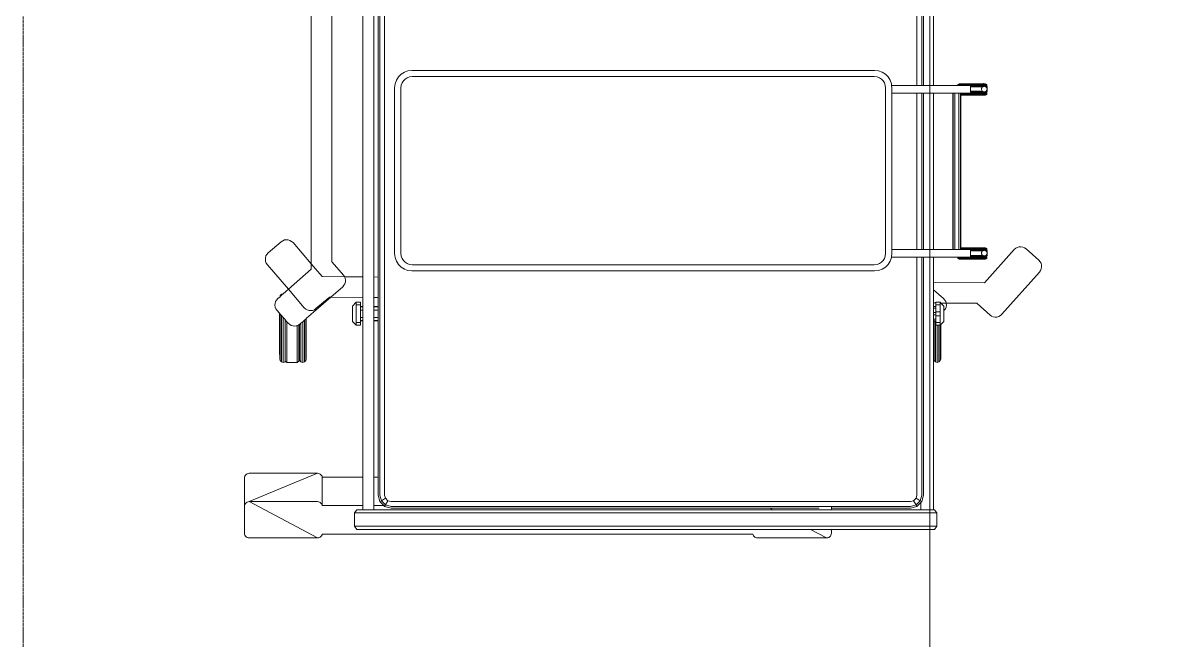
# Model space of a CAD drawing. Header units: millimetres. Extents: x -280308 to 6402717, y -14 to 2073074.
# Drawn here: x -29117 to -26982, y 568620 to 569759 of the extents above; entities that cross this region are included whole.
import ezdxf
from ezdxf.enums import TextEntityAlignment as Align

# ---------------------------------------------------------------- set-up
doc = ezdxf.new("R2010")
doc.units = ezdxf.units.MM
doc.linetypes.add('ACAD_ISO08W100', pattern=[36, 24, -3, 6, -3])
doc.linetypes.add('DASHED2', pattern=[0.375, 0.25, -0.125])
doc.layers.get('0').update_dxf_attribs({"lineweight": 0})
doc.layers.add('A-ANNOTATION', color=144, linetype='Continuous', lineweight=0)
doc.layers.add('A-FURN-EQPM', color=177, linetype='Continuous', lineweight=0)
doc.layers.add('A-TEXT', color=254, linetype='Continuous')
doc.styles.get("Standard").update_dxf_attribs({"font": 'arial.ttf'})

# ---------------------------------------------------------------- blocks, each defined once
blk = doc.blocks.new('A$C872eac23')
at = {"color": 0, "linetype": 'ByBlock', "lineweight": -2}
for p, q in [((-0.4909, -2.1111), (-0.4909, -0.0817)), ((-0.4821, -2.1111), (-0.4821, -0.0817)), ((0.5013, -0.0817), (0.5013, -1.3546)), ((0.5101, -0.0817), (0.5101, -1.3546)), ((0.5133, -0.0817), (0.5133, -1.3546)), ((-0.5224, -0.4326), (-0.5224, -1.7081)), ((-0.5019, -0.4326), (-0.5019, -1.7083)), ((-0.4941, -0.4326), (-0.4941, -1.7084)), ((-0.6176, -0.543), (-0.6176, -1.6843)), ((0.5317, -1.3546), (0.5317, -1.1233)), ((-0.5795, -1.2092), (-0.5795, -1.6803)), ((-0.4627, -1.3514), (-0.4603, -1.3447)), ((-0.4603, -1.3447), (-0.4566, -1.3388)), ((-0.4566, -1.3388), (-0.4516, -1.3338)), ((-0.4516, -1.3338), (-0.4457, -1.3301)), ((-0.4444, -1.3429), (-0.4475, -1.346)), ((-0.4457, -1.3301), (-0.439, -1.3277)), ((-0.4406, -1.3405), (-0.4444, -1.3429)), ((-0.4364, -1.3389), (-0.4406, -1.3405)), ((-0.439, -1.3277), (-0.4317, -1.3268)), ((-0.431, -1.3383), (-0.4364, -1.3389)), ((-0.4317, -1.3268), (0.4231, -1.3268)), ((0.4225, -1.3383), (-0.431, -1.3383)), ((0.4278, -1.3389), (0.4225, -1.3383)), ((0.4231, -1.3268), (0.4304, -1.3277)), ((0.432, -1.3405), (0.4278, -1.3389)), ((0.4304, -1.3277), (0.4371, -1.3301)), ((0.4358, -1.3429), (0.432, -1.3405)), ((0.4389, -1.346), (0.4358, -1.3429)), ((0.4371, -1.3301), (0.443, -1.3338)), ((0.443, -1.3338), (0.448, -1.3388)), ((0.448, -1.3388), (0.4517, -1.3447)), ((0.4517, -1.3447), (0.4541, -1.3514)), ((-0.4636, -1.3587), (-0.4627, -1.3514)), ((-0.4636, -1.6652), (-0.4636, -1.3587)), ((-0.4514, -1.354), (-0.4521, -1.3593)), ((-0.4521, -1.3593), (-0.4521, -1.6646)), ((-0.4499, -1.3498), (-0.4514, -1.354)), ((-0.4475, -1.346), (-0.4499, -1.3498)), ((0.4413, -1.3498), (0.4389, -1.346)), ((0.4429, -1.354), (0.4413, -1.3498)), ((0.4435, -1.3593), (0.4429, -1.354)), ((0.4435, -1.6646), (0.4435, -1.3593)), ((0.4545, -1.3546), (0.4541, -1.3514)), ((0.4545, -1.3546), (0.455, -1.3587)), ((0.5013, -1.3546), (0.4545, -1.3546)), ((0.455, -1.3587), (0.455, -1.3687)), ((0.5101, -1.3546), (0.5013, -1.3546)), ((0.5133, -1.3546), (0.5101, -1.3546)), ((0.5317, -1.3546), (0.5133, -1.3546)), ((0.5767, -1.3546), (0.5317, -1.3546)), ((0.577, -1.353), (0.5766, -1.3544)), ((0.5766, -1.3544), (0.5767, -1.3546)), ((0.5821, -1.3544), (0.5766, -1.3544)), ((0.582, -1.3546), (0.5767, -1.3546)), ((0.578, -1.352), (0.577, -1.353)), ((0.577, -1.353), (0.6302, -1.353)), ((0.5781, -1.352), (0.578, -1.352)), ((0.5793, -1.3517), (0.5781, -1.352)), ((0.5781, -1.352), (0.629, -1.352)), ((0.5828, -1.3517), (0.5793, -1.3517)), ((0.582, -1.3546), (0.5821, -1.3544)), ((0.5822, -1.3546), (0.582, -1.3546)), ((0.5821, -1.3544), (0.5822, -1.3544)), ((0.5822, -1.3544), (0.6306, -1.3543)), ((0.5822, -1.3544), (0.5822, -1.3546)), ((0.5822, -1.3546), (0.6005, -1.3546)), ((0.583, -1.3513), (0.5828, -1.3517)), ((0.5828, -1.3517), (0.6247, -1.3516)), ((0.6245, -1.3512), (0.583, -1.3513)), ((0.6005, -1.3546), (0.6005, -1.3557)), ((0.6005, -1.3557), (0.6005, -1.356)), ((0.6005, -1.3557), (0.6302, -1.3557)), ((0.6005, -1.356), (0.6005, -1.3572)), ((0.6005, -1.3572), (0.6005, -1.3654)), ((0.6189, -1.3572), (0.6005, -1.3572)), ((0.6005, -1.3654), (0.6005, -1.3667)), ((0.6189, -1.3654), (0.6005, -1.3654)), ((0.6085, -1.3559), (0.6099, -1.3559)), ((0.6129, -1.3559), (0.6149, -1.3559)), ((0.617, -1.3559), (0.6191, -1.3559)), ((0.6189, -1.3572), (0.6227, -1.3571)), ((0.6228, -1.3655), (0.6189, -1.3654)), ((0.6271, -1.3559), (0.6205, -1.3559)), ((0.6205, -1.3613), (0.6206, -1.3603)), ((0.6206, -1.3623), (0.6205, -1.3613)), ((0.6206, -1.3603), (0.6209, -1.3593)), ((0.6209, -1.3633), (0.6206, -1.3623)), ((0.6209, -1.3593), (0.6214, -1.3584)), ((0.6214, -1.3642), (0.6209, -1.3633)), ((0.6214, -1.3584), (0.622, -1.3576)), ((0.6221, -1.3649), (0.6214, -1.3642)), ((0.622, -1.3576), (0.6227, -1.3571)), ((0.6228, -1.3655), (0.6221, -1.3649)), ((0.6227, -1.3571), (0.6228, -1.357)), ((0.6228, -1.357), (0.6237, -1.3565)), ((0.6228, -1.3656), (0.6228, -1.3655)), ((0.6237, -1.3661), (0.6228, -1.3656)), ((0.6237, -1.3565), (0.6247, -1.3562)), ((0.6247, -1.3663), (0.6237, -1.3661)), ((0.6247, -1.3516), (0.6245, -1.3512)), ((0.6247, -1.3516), (0.6277, -1.3516)), ((0.6247, -1.3562), (0.6257, -1.3561)), ((0.6257, -1.3664), (0.6247, -1.3663)), ((0.6257, -1.3561), (0.6267, -1.3562)), ((0.6257, -1.3561), (0.6257, -1.3561)), ((0.6257, -1.3664), (0.6267, -1.3663)), ((0.6267, -1.3562), (0.6277, -1.3565)), ((0.6277, -1.3661), (0.6267, -1.3663)), ((0.6287, -1.3559), (0.6275, -1.3559)), ((0.6277, -1.3516), (0.6278, -1.3516)), ((0.6277, -1.3516), (0.6277, -1.3516)), ((0.6277, -1.3565), (0.6286, -1.357)), ((0.6286, -1.3656), (0.6277, -1.3661)), ((0.6278, -1.3516), (0.629, -1.352)), ((0.6288, -1.3572), (0.6286, -1.357)), ((0.6286, -1.3656), (0.6289, -1.3654)), ((0.6288, -1.3654), (0.6286, -1.3656)), ((0.6288, -1.3572), (0.6289, -1.3572)), ((0.6288, -1.3572), (0.6293, -1.3576)), ((0.6294, -1.3649), (0.6288, -1.3654)), ((0.6288, -1.3654), (0.6289, -1.3654)), ((0.6289, -1.3572), (0.6293, -1.3576)), ((0.6289, -1.3572), (0.631, -1.3572)), ((0.6289, -1.3654), (0.6304, -1.3654)), ((0.629, -1.352), (0.6292, -1.352)), ((0.6291, -1.3559), (0.6297, -1.3559)), ((0.6292, -1.352), (0.6302, -1.353)), ((0.6293, -1.3576), (0.63, -1.3584)), ((0.63, -1.3641), (0.6294, -1.3649)), ((0.63, -1.3559), (0.6298, -1.3559)), ((0.6302, -1.3557), (0.63, -1.3559)), ((0.6301, -1.3559), (0.63, -1.3559)), ((0.6305, -1.3593), (0.63, -1.3584)), ((0.6305, -1.3633), (0.63, -1.3641)), ((0.631, -1.3572), (0.6301, -1.3559)), ((0.631, -1.3654), (0.6301, -1.3667)), ((0.6302, -1.353), (0.6306, -1.3543)), ((0.6306, -1.3543), (0.6302, -1.3557)), ((0.631, -1.3654), (0.6304, -1.3654)), ((0.6308, -1.3603), (0.6305, -1.3593)), ((0.6308, -1.3623), (0.6305, -1.3633)), ((0.6309, -1.3613), (0.6308, -1.3603)), ((0.6308, -1.3623), (0.6309, -1.3613)), ((0.631, -1.3572), (0.631, -1.3654)), ((0.455, -1.6575), (0.455, -1.3687)), ((0.455, -1.3687), (0.5013, -1.3687)), ((0.5013, -1.6575), (0.5013, -1.3687)), ((0.5013, -1.3687), (0.5101, -1.3687)), ((0.5101, -1.6575), (0.5101, -1.3687)), ((0.5101, -1.3687), (0.5133, -1.3687)), ((0.5133, -1.6575), (0.5133, -1.3687)), ((0.5133, -1.3687), (0.5317, -1.3687)), ((0.5317, -1.6575), (0.5317, -1.3687)), ((0.5317, -1.3687), (0.5679, -1.3687)), ((0.5679, -1.3687), (0.5679, -1.6573)), ((0.5679, -1.3687), (0.5683, -1.3687)), ((0.5683, -1.3687), (0.5683, -1.6573)), ((0.5714, -1.3687), (0.5683, -1.3687)), ((0.5714, -1.3687), (0.5714, -1.6573)), ((0.5714, -1.3687), (0.5786, -1.3687)), ((0.5786, -1.3687), (0.5786, -1.6573)), ((0.5786, -1.3687), (0.5818, -1.3687)), ((0.5818, -1.3687), (0.5818, -1.6573)), ((0.5818, -1.3687), (0.5822, -1.3687)), ((0.5822, -1.3697), (0.5822, -1.3687)), ((0.5822, -1.3687), (0.6005, -1.3687)), ((0.5822, -1.3697), (0.6306, -1.3696)), ((0.5822, -1.3711), (0.5822, -1.3697)), ((0.5822, -1.3711), (0.6302, -1.371)), ((0.5822, -1.3721), (0.5822, -1.3711)), ((0.5822, -1.3721), (0.6291, -1.372)), ((0.5822, -1.3724), (0.5822, -1.3721)), ((0.5822, -1.6547), (0.5822, -1.3724)), ((0.5822, -1.3724), (0.583, -1.3724)), ((0.583, -1.3724), (0.583, -1.3725)), ((0.6246, -1.3724), (0.583, -1.3724)), ((0.583, -1.3725), (0.6245, -1.3725)), ((0.6005, -1.3667), (0.6005, -1.3669)), ((0.6005, -1.3667), (0.6253, -1.3667)), ((0.6005, -1.3669), (0.6005, -1.3673)), ((0.6005, -1.3669), (0.6253, -1.3669)), ((0.6005, -1.3673), (0.629, -1.3672)), ((0.6005, -1.3673), (0.6005, -1.3683)), ((0.6005, -1.3683), (0.6302, -1.3682)), ((0.6005, -1.3683), (0.6005, -1.3687)), ((0.6246, -1.3724), (0.6245, -1.3725)), ((0.6246, -1.3724), (0.6277, -1.3724)), ((0.6253, -1.3667), (0.6253, -1.3669)), ((0.6253, -1.3667), (0.6301, -1.3667)), ((0.6253, -1.3669), (0.6278, -1.3669)), ((0.6278, -1.3723), (0.6277, -1.3724)), ((0.6278, -1.3669), (0.629, -1.3672)), ((0.6279, -1.3724), (0.6278, -1.3723)), ((0.6291, -1.372), (0.6279, -1.3724)), ((0.629, -1.3672), (0.6292, -1.3672)), ((0.6291, -1.372), (0.6292, -1.372)), ((0.6292, -1.3672), (0.6302, -1.3682)), ((0.6302, -1.371), (0.6292, -1.372)), ((0.6302, -1.3682), (0.6306, -1.3696)), ((0.6306, -1.3696), (0.6302, -1.371)), ((-0.6972, -1.664), (-0.673, -1.6432)), ((-0.673, -1.6432), (-0.6701, -1.6413)), ((-0.6701, -1.6413), (-0.6669, -1.64)), ((-0.6669, -1.64), (-0.6636, -1.6396)), ((-0.6636, -1.6396), (-0.6602, -1.6398)), ((-0.6602, -1.6398), (-0.657, -1.6408)), ((-0.657, -1.6408), (-0.654, -1.6425)), ((-0.654, -1.6425), (-0.6514, -1.6449)), ((-0.6996, -1.6665), (-0.6972, -1.664)), ((-0.6514, -1.6449), (-0.6176, -1.6843)), ((-0.4627, -1.6725), (-0.4636, -1.6652)), ((-0.4521, -1.6646), (-0.4514, -1.6699)), ((0.4429, -1.6699), (0.4435, -1.6646)), ((0.455, -1.6652), (0.4542, -1.6716)), ((0.455, -1.6575), (0.455, -1.6652)), ((0.5013, -1.6575), (0.455, -1.6575)), ((0.5101, -1.6575), (0.5013, -1.6575)), ((0.5133, -1.6575), (0.5101, -1.6575)), ((0.5317, -1.6575), (0.5133, -1.6575)), ((0.5766, -1.6575), (0.5317, -1.6575)), ((0.5679, -1.6573), (0.5683, -1.6573)), ((0.5714, -1.6573), (0.5683, -1.6573)), ((0.5714, -1.6573), (0.5766, -1.6573)), ((0.5766, -1.6573), (0.5766, -1.6574)), ((0.5766, -1.6573), (0.5786, -1.6573)), ((0.5766, -1.6574), (0.5766, -1.6575)), ((0.5766, -1.6574), (0.5821, -1.6574)), ((0.5821, -1.6575), (0.5766, -1.6575)), ((0.5818, -1.6573), (0.5786, -1.6573)), ((0.5818, -1.6573), (0.5822, -1.6573)), ((0.5821, -1.6575), (0.5821, -1.6574)), ((0.5821, -1.6574), (0.5822, -1.6574)), ((0.5822, -1.6575), (0.5821, -1.6575)), ((0.5822, -1.655), (0.5822, -1.6547)), ((0.5822, -1.6547), (0.5828, -1.6547)), ((0.5822, -1.656), (0.5822, -1.655)), ((0.5822, -1.655), (0.629, -1.655)), ((0.5822, -1.6573), (0.5822, -1.656)), ((0.5822, -1.656), (0.6302, -1.656)), ((0.5822, -1.6574), (0.6306, -1.6573)), ((0.5822, -1.6574), (0.5822, -1.6575)), ((0.5822, -1.6575), (0.6005, -1.6575)), ((0.583, -1.6543), (0.5828, -1.6547)), ((0.5828, -1.6547), (0.6247, -1.6546)), ((0.6245, -1.6542), (0.583, -1.6543)), ((0.6005, -1.6575), (0.6005, -1.6587)), ((0.6005, -1.6587), (0.6005, -1.659)), ((0.6005, -1.6587), (0.6302, -1.6587)), ((0.6005, -1.659), (0.6005, -1.6602)), ((0.6005, -1.6602), (0.6005, -1.6685)), ((0.6189, -1.6602), (0.6005, -1.6602)), ((0.6085, -1.659), (0.6099, -1.659)), ((0.6129, -1.659), (0.6149, -1.659)), ((0.617, -1.6589), (0.6191, -1.6589)), ((0.6189, -1.6602), (0.6227, -1.6601)), ((0.6271, -1.6589), (0.6205, -1.6589)), ((0.6205, -1.6643), (0.6206, -1.6633)), ((0.6206, -1.6653), (0.6205, -1.6643)), ((0.6206, -1.6633), (0.6209, -1.6623)), ((0.6209, -1.6663), (0.6206, -1.6653)), ((0.6209, -1.6623), (0.6214, -1.6614)), ((0.6214, -1.6614), (0.622, -1.6606)), ((0.622, -1.6606), (0.6227, -1.6601)), ((0.6227, -1.6601), (0.6228, -1.66)), ((0.6228, -1.66), (0.6237, -1.6595)), ((0.6237, -1.6595), (0.6247, -1.6592)), ((0.6247, -1.6546), (0.6245, -1.6542)), ((0.6247, -1.6546), (0.6277, -1.6546)), ((0.6247, -1.6592), (0.6257, -1.6591)), ((0.6257, -1.6591), (0.6267, -1.6592)), ((0.6257, -1.6591), (0.6257, -1.6591)), ((0.6263, -1.719), (0.6811, -1.6576)), ((0.6267, -1.6592), (0.6277, -1.6595)), ((0.6287, -1.6589), (0.6275, -1.6589)), ((0.6277, -1.6546), (0.6278, -1.6546)), ((0.6277, -1.6546), (0.6277, -1.6546)), ((0.6277, -1.6595), (0.6286, -1.66)), ((0.6278, -1.6546), (0.629, -1.655)), ((0.6288, -1.6602), (0.6286, -1.66)), ((0.6288, -1.6602), (0.6289, -1.6602)), ((0.6288, -1.6602), (0.6293, -1.6606)), ((0.6289, -1.6602), (0.6293, -1.6606)), ((0.6289, -1.6602), (0.631, -1.6602)), ((0.6292, -1.655), (0.629, -1.655)), ((0.6291, -1.6589), (0.6297, -1.6589)), ((0.6292, -1.655), (0.6302, -1.656)), ((0.6293, -1.6606), (0.63, -1.6614)), ((0.63, -1.6589), (0.6298, -1.6589)), ((0.6302, -1.6587), (0.63, -1.6589)), ((0.6301, -1.6589), (0.63, -1.6589)), ((0.6305, -1.6623), (0.63, -1.6614)), ((0.631, -1.6602), (0.6301, -1.6589)), ((0.6302, -1.656), (0.6306, -1.6573)), ((0.6306, -1.6573), (0.6302, -1.6587)), ((0.6308, -1.6633), (0.6305, -1.6623)), ((0.6308, -1.6653), (0.6305, -1.6663)), ((0.6309, -1.6643), (0.6308, -1.6633)), ((0.6308, -1.6653), (0.6309, -1.6643)), ((0.631, -1.6602), (0.631, -1.6684)), ((0.6811, -1.6576), (0.6837, -1.6552)), ((0.6837, -1.6552), (0.6867, -1.6536)), ((0.6867, -1.6536), (0.69, -1.6527)), ((0.69, -1.6527), (0.6933, -1.6525)), ((0.6933, -1.6525), (0.6967, -1.653)), ((0.6967, -1.653), (0.6999, -1.6543)), ((0.6999, -1.6543), (0.7028, -1.6563)), ((0.7028, -1.6563), (0.7265, -1.6775)), ((-0.7025, -1.6761), (-0.7023, -1.6728)), ((-0.702, -1.6794), (-0.7025, -1.6761)), ((-0.7023, -1.6728), (-0.7013, -1.6695)), ((-0.7008, -1.6827), (-0.702, -1.6794)), ((-0.7013, -1.6695), (-0.6996, -1.6665)), ((-0.6988, -1.6856), (-0.7008, -1.6827)), ((-0.6598, -1.731), (-0.6988, -1.6856)), ((-0.6176, -1.6843), (-0.5978, -1.7074)), ((-0.6176, -1.6941), (-0.6176, -1.6843)), ((-0.5795, -1.6803), (-0.5794, -1.6804)), ((-0.5794, -1.6804), (-0.5793, -1.6805)), ((-0.5794, -1.6804), (-0.5794, -1.6804)), ((-0.5793, -1.6805), (-0.5792, -1.6806)), ((-0.5792, -1.6806), (-0.5791, -1.6807)), ((-0.5792, -1.6806), (-0.5792, -1.6806)), ((-0.5791, -1.6807), (-0.5581, -1.7047)), ((-0.5791, -1.6807), (-0.5791, -1.6807)), ((-0.4603, -1.6793), (-0.4627, -1.6725)), ((-0.4566, -1.6852), (-0.4603, -1.6793)), ((-0.4516, -1.6901), (-0.4566, -1.6852)), ((-0.4514, -1.6699), (-0.4499, -1.6742)), ((-0.4499, -1.6742), (-0.4475, -1.6779)), ((-0.4475, -1.6779), (-0.4444, -1.6811)), ((-0.4444, -1.6811), (-0.4406, -1.6835)), ((-0.4406, -1.6835), (-0.4364, -1.685)), ((-0.4364, -1.685), (-0.431, -1.6856)), ((-0.431, -1.6856), (0.4225, -1.6856)), ((0.4225, -1.6856), (0.4278, -1.685)), ((0.4278, -1.685), (0.432, -1.6835)), ((0.432, -1.6835), (0.4358, -1.6811)), ((0.4358, -1.6811), (0.4389, -1.6779)), ((0.4389, -1.6779), (0.4413, -1.6742)), ((0.4413, -1.6742), (0.4429, -1.6699)), ((0.448, -1.6852), (0.443, -1.6901)), ((0.4517, -1.6793), (0.448, -1.6852)), ((0.4541, -1.6725), (0.4517, -1.6793)), ((0.4541, -1.6725), (0.4542, -1.6716)), ((0.4542, -1.6716), (0.5013, -1.6716)), ((0.5013, -2.1111), (0.5013, -1.6716)), ((0.5013, -1.6716), (0.5101, -1.6716)), ((0.5101, -2.1111), (0.5101, -1.6716)), ((0.5101, -1.6716), (0.5133, -1.6716)), ((0.5133, -2.1111), (0.5133, -1.6716)), ((0.5133, -1.6716), (0.5317, -1.6716)), ((0.5317, -1.7181), (0.5317, -1.6716)), ((0.5769, -1.6716), (0.5317, -1.6716)), ((0.5769, -1.6716), (0.5766, -1.6727)), ((0.5766, -1.6727), (0.6306, -1.6726)), ((0.5766, -1.6727), (0.577, -1.6741)), ((0.5769, -1.6716), (0.6005, -1.6716)), ((0.577, -1.6741), (0.6302, -1.674)), ((0.577, -1.6741), (0.578, -1.6751)), ((0.5782, -1.6751), (0.578, -1.6751)), ((0.5782, -1.6751), (0.6291, -1.675)), ((0.5782, -1.6751), (0.5794, -1.6754)), ((0.5794, -1.6754), (0.583, -1.6754)), ((0.583, -1.6754), (0.583, -1.6756)), ((0.583, -1.6754), (0.6246, -1.6754)), ((0.583, -1.6756), (0.6245, -1.6755)), ((0.6189, -1.6684), (0.6005, -1.6685)), ((0.6005, -1.6685), (0.6005, -1.6697)), ((0.6005, -1.6697), (0.6005, -1.6699)), ((0.6005, -1.6697), (0.6253, -1.6697)), ((0.6005, -1.6699), (0.6005, -1.6703)), ((0.6005, -1.6699), (0.6253, -1.6699)), ((0.6005, -1.6703), (0.6005, -1.6713)), ((0.6005, -1.6703), (0.629, -1.6703)), ((0.6005, -1.6713), (0.6005, -1.6716)), ((0.6005, -1.6713), (0.6302, -1.6713)), ((0.6228, -1.6685), (0.6189, -1.6684)), ((0.6214, -1.6672), (0.6209, -1.6663)), ((0.6221, -1.668), (0.6214, -1.6672)), ((0.6228, -1.6685), (0.6221, -1.668)), ((0.6228, -1.6686), (0.6228, -1.6685)), ((0.6237, -1.6691), (0.6228, -1.6686)), ((0.6247, -1.6694), (0.6237, -1.6691)), ((0.6246, -1.6754), (0.6245, -1.6755)), ((0.6246, -1.6754), (0.6279, -1.6754)), ((0.6257, -1.6695), (0.6247, -1.6694)), ((0.6253, -1.6697), (0.6253, -1.6699)), ((0.6253, -1.6697), (0.6301, -1.6697)), ((0.6253, -1.6699), (0.6277, -1.6699)), ((0.6257, -1.6695), (0.6267, -1.6694)), ((0.6277, -1.6691), (0.6267, -1.6694)), ((0.6286, -1.6686), (0.6277, -1.6691)), ((0.6278, -1.6699), (0.6277, -1.6699)), ((0.6278, -1.6699), (0.6278, -1.6699)), ((0.6278, -1.6699), (0.629, -1.6703)), ((0.6291, -1.675), (0.6279, -1.6754)), ((0.6286, -1.6686), (0.6289, -1.6684)), ((0.6288, -1.6684), (0.6286, -1.6686)), ((0.6294, -1.6679), (0.6288, -1.6684)), ((0.6288, -1.6684), (0.6289, -1.6684)), ((0.6289, -1.6684), (0.6304, -1.6684)), ((0.629, -1.6703), (0.6292, -1.6703)), ((0.6292, -1.675), (0.6291, -1.675)), ((0.6292, -1.6703), (0.6302, -1.6713)), ((0.6302, -1.674), (0.6292, -1.675)), ((0.63, -1.6672), (0.6294, -1.6679)), ((0.6305, -1.6663), (0.63, -1.6672)), ((0.631, -1.6684), (0.6301, -1.6697)), ((0.6302, -1.6713), (0.6306, -1.6726)), ((0.6306, -1.6726), (0.6302, -1.674)), ((0.631, -1.6684), (0.6304, -1.6684)), ((0.7265, -1.6775), (0.7288, -1.6801)), ((0.7288, -1.6801), (0.7305, -1.6831)), ((0.7305, -1.6831), (0.7314, -1.6864)), ((0.7314, -1.6864), (0.7316, -1.6898)), ((-0.6598, -1.731), (-0.6176, -1.6941)), ((-0.5978, -1.7074), (-0.556, -1.7078)), ((-0.5581, -1.7047), (-0.5561, -1.7076)), ((-0.5561, -1.7076), (-0.556, -1.7078)), ((-0.5224, -1.7081), (-0.556, -1.7078)), ((-0.556, -1.7078), (-0.5549, -1.7108)), ((-0.5224, -1.7081), (-0.5224, -1.7462)), ((-0.4457, -1.6939), (-0.4516, -1.6901)), ((-0.439, -1.6963), (-0.4457, -1.6939)), ((-0.4317, -1.6971), (-0.439, -1.6963)), ((0.4231, -1.6971), (-0.4317, -1.6971)), ((0.4304, -1.6963), (0.4231, -1.6971)), ((0.4371, -1.6939), (0.4304, -1.6963)), ((0.443, -1.6901), (0.4371, -1.6939)), ((0.7277, -1.6992), (0.658, -1.7773)), ((0.7298, -1.6963), (0.7277, -1.6992)), ((0.7311, -1.6931), (0.7298, -1.6963)), ((0.7316, -1.6898), (0.7311, -1.6931)), ((-0.5596, -1.7263), (-0.5817, -1.7456)), ((-0.5572, -1.7237), (-0.5596, -1.7263)), ((-0.5555, -1.7207), (-0.5572, -1.7237)), ((-0.5546, -1.7175), (-0.5555, -1.7207)), ((-0.5549, -1.7108), (-0.5544, -1.7141)), ((-0.5544, -1.7141), (-0.5546, -1.7175)), ((-0.5019, -1.7083), (-0.4941, -1.7084)), ((-0.5019, -1.7083), (-0.5019, -1.7464)), ((-0.4941, -1.7084), (-0.4941, -1.7465)), ((0.5317, -1.7181), (0.6263, -1.719)), ((0.5317, -1.7319), (0.5317, -1.7181)), ((-0.6836, -1.7539), (-0.6819, -1.7509)), ((-0.6819, -1.7509), (-0.6796, -1.7483)), ((-0.6796, -1.7483), (-0.6754, -1.7447)), ((-0.6754, -1.7447), (-0.6749, -1.7426)), ((-0.6754, -1.7447), (-0.6749, -1.7442)), ((-0.6749, -1.7426), (-0.6726, -1.7403)), ((-0.6749, -1.7442), (-0.6726, -1.7421)), ((-0.6749, -1.7426), (-0.6749, -1.7442)), ((-0.6726, -1.7403), (-0.6695, -1.7395)), ((-0.6726, -1.7421), (-0.6695, -1.7395)), ((-0.6726, -1.7403), (-0.6726, -1.7421)), ((-0.6695, -1.7395), (-0.6598, -1.731)), ((-0.6306, -1.7651), (-0.6598, -1.731)), ((-0.5817, -1.7456), (-0.6268, -1.7851)), ((-0.5848, -1.746), (-0.609, -1.7667)), ((-0.5847, -1.7459), (-0.5848, -1.746)), ((-0.5848, -1.746), (-0.5848, -1.746)), ((-0.5846, -1.7458), (-0.5847, -1.7459)), ((-0.5847, -1.7459), (-0.5847, -1.7459)), ((-0.5845, -1.7457), (-0.5846, -1.7458)), ((-0.5844, -1.7456), (-0.5845, -1.7457)), ((-0.5845, -1.7457), (-0.5845, -1.7457)), ((-0.5817, -1.7456), (-0.5844, -1.7456)), ((-0.5817, -1.7456), (-0.5224, -1.7462)), ((-0.5224, -1.7462), (-0.5224, -1.7626)), ((-0.5019, -1.7464), (-0.4941, -1.7465)), ((-0.5019, -1.7464), (-0.5019, -1.7626)), ((-0.4941, -1.7465), (-0.4941, -1.7626)), ((0.5317, -1.7319), (0.5504, -1.7483)), ((0.5317, -1.7563), (0.5317, -1.7319)), ((0.5504, -1.7483), (0.5528, -1.7509)), ((0.5528, -1.7509), (0.5545, -1.7539)), ((-0.6848, -1.7605), (-0.6846, -1.7571)), ((-0.6843, -1.7638), (-0.6848, -1.7605)), ((-0.6846, -1.7571), (-0.6836, -1.7539)), ((-0.683, -1.767), (-0.6843, -1.7638)), ((-0.681, -1.7699), (-0.683, -1.767)), ((-0.6766, -1.775), (-0.681, -1.7699)), ((-0.628, -1.7675), (-0.6306, -1.7651)), ((-0.625, -1.7692), (-0.628, -1.7675)), ((-0.6218, -1.7702), (-0.625, -1.7692)), ((-0.6185, -1.7704), (-0.6218, -1.7702)), ((-0.6151, -1.77), (-0.6185, -1.7704)), ((-0.6119, -1.7687), (-0.6151, -1.77)), ((-0.609, -1.7667), (-0.6119, -1.7687)), ((-0.5348, -1.7551), (-0.5416, -1.762)), ((-0.5416, -1.762), (-0.5416, -1.7903)), ((-0.5267, -1.7551), (-0.5348, -1.7551)), ((-0.5348, -1.7551), (-0.5348, -1.76)), ((-0.5267, -1.76), (-0.5348, -1.76)), ((-0.5348, -1.76), (-0.5348, -1.7922)), ((-0.5267, -1.7551), (-0.5267, -1.76)), ((-0.5267, -1.7626), (-0.5267, -1.76)), ((-0.5224, -1.7626), (-0.5267, -1.7626)), ((-0.5267, -1.7626), (-0.5267, -1.7634)), ((-0.5267, -1.7634), (-0.5224, -1.7634)), ((-0.5267, -1.7694), (-0.5267, -1.7634)), ((-0.5224, -1.7694), (-0.5267, -1.7694)), ((-0.5267, -1.7694), (-0.5267, -1.7829)), ((-0.5224, -1.7626), (-0.5224, -1.7634)), ((-0.5224, -1.7634), (-0.5224, -1.7694)), ((-0.5224, -1.7694), (-0.5224, -1.7829)), ((-0.4941, -1.7626), (-0.5019, -1.7626)), ((-0.5019, -1.7634), (-0.5019, -1.7626)), ((-0.5019, -1.7634), (-0.4941, -1.7634)), ((-0.5019, -1.7694), (-0.5019, -1.7634)), ((-0.4941, -1.7694), (-0.5019, -1.7694)), ((-0.5019, -1.7829), (-0.5019, -1.7694)), ((-0.4941, -1.7626), (-0.4941, -1.7634)), ((-0.4941, -1.7634), (-0.4941, -1.7694)), ((-0.4941, -1.7694), (-0.4941, -1.7829)), ((0.5363, -1.7563), (0.5317, -1.7563)), ((0.5317, -1.7626), (0.5317, -1.7563)), ((0.5363, -1.7626), (0.5317, -1.7626)), ((0.5317, -1.7658), (0.5317, -1.7626)), ((0.5317, -1.7658), (0.5363, -1.7658)), ((0.5317, -1.7738), (0.5317, -1.7658)), ((0.5444, -1.7551), (0.5363, -1.7551)), ((0.5363, -1.7563), (0.5363, -1.7551)), ((0.5363, -1.76), (0.5363, -1.7563)), ((0.5363, -1.76), (0.5363, -1.7626)), ((0.5363, -1.76), (0.5444, -1.76)), ((0.5363, -1.7626), (0.5363, -1.7658)), ((0.5363, -1.7725), (0.5363, -1.7658)), ((0.5456, -1.7564), (0.5444, -1.7551)), ((0.5444, -1.7551), (0.5444, -1.76)), ((0.5444, -1.76), (0.5444, -1.7725)), ((0.5511, -1.762), (0.5456, -1.7564)), ((0.5552, -1.7565), (0.5456, -1.7564)), ((0.5511, -1.7708), (0.5511, -1.762)), ((0.5519, -1.7699), (0.5511, -1.7708)), ((0.5511, -1.7903), (0.5511, -1.7708)), ((0.5539, -1.767), (0.5519, -1.7699)), ((0.5551, -1.7638), (0.5539, -1.767)), ((0.5545, -1.7539), (0.5552, -1.7565)), ((0.5556, -1.7605), (0.5551, -1.7638)), ((0.5552, -1.7565), (0.6122, -1.757)), ((0.5552, -1.7565), (0.5554, -1.7571)), ((0.5554, -1.7571), (0.5556, -1.7605)), ((0.6122, -1.757), (0.6126, -1.7574)), ((0.6364, -1.7786), (0.6126, -1.7574)), ((-0.6758, -1.7759), (-0.6766, -1.775)), ((-0.6766, -1.775), (-0.6766, -1.851)), ((-0.6749, -1.7769), (-0.6758, -1.7759)), ((-0.6758, -1.8514), (-0.6758, -1.7759)), ((-0.6726, -1.7796), (-0.6749, -1.7769)), ((-0.6749, -1.8627), (-0.6749, -1.7769)), ((-0.6693, -1.7833), (-0.6726, -1.7796)), ((-0.6726, -1.8651), (-0.6726, -1.7796)), ((-0.6661, -1.7869), (-0.6693, -1.7833)), ((-0.6693, -1.7833), (-0.6693, -1.866)), ((-0.6656, -1.7875), (-0.6661, -1.7869)), ((-0.6661, -1.7869), (-0.6661, -1.8651)), ((-0.6627, -1.7909), (-0.6656, -1.7875)), ((-0.6656, -1.7912), (-0.6656, -1.7878)), ((-0.6601, -1.7938), (-0.6627, -1.7909)), ((-0.6627, -1.7909), (-0.6627, -1.8661)), ((-0.6335, -1.791), (-0.6367, -1.7938)), ((-0.6303, -1.7882), (-0.6335, -1.791)), ((-0.6335, -1.791), (-0.6335, -1.866)), ((-0.6279, -1.7861), (-0.6303, -1.7882)), ((-0.6303, -1.7882), (-0.6303, -1.8651)), ((-0.6271, -1.7854), (-0.6279, -1.7861)), ((-0.6279, -1.7861), (-0.6279, -1.8627)), ((-0.6268, -1.7851), (-0.6271, -1.7854)), ((-0.6271, -1.7854), (-0.6271, -1.8511)), ((-0.6268, -1.851), (-0.6268, -1.7851)), ((-0.5348, -1.7971), (-0.5416, -1.7903)), ((-0.5267, -1.7922), (-0.5348, -1.7922)), ((-0.5348, -1.7971), (-0.5348, -1.7922)), ((-0.5224, -1.7829), (-0.5267, -1.7829)), ((-0.5267, -1.7829), (-0.5267, -1.7888)), ((-0.5224, -1.7888), (-0.5267, -1.7888)), ((-0.5267, -1.7888), (-0.5267, -1.7896)), ((-0.5224, -1.7896), (-0.5267, -1.7896)), ((-0.5267, -1.7922), (-0.5267, -1.7896)), ((-0.5267, -1.7922), (-0.5267, -1.7971)), ((-0.5224, -1.7829), (-0.5224, -1.7888)), ((-0.5224, -1.7888), (-0.5224, -1.7896)), ((-0.5224, -1.7896), (-0.5224, -2.0781)), ((-0.4941, -1.7829), (-0.5019, -1.7829)), ((-0.5019, -1.7888), (-0.5019, -1.7829)), ((-0.4941, -1.7888), (-0.5019, -1.7888)), ((-0.5019, -1.7896), (-0.5019, -1.7888)), ((-0.4941, -1.7896), (-0.5019, -1.7896)), ((-0.5019, -1.7896), (-0.5019, -2.0781)), ((-0.4941, -1.7829), (-0.4941, -1.7888)), ((-0.4941, -1.7888), (-0.4941, -1.7896)), ((-0.4941, -1.7896), (-0.4941, -2.0781)), ((0.5317, -1.7738), (0.5363, -1.7738)), ((0.5317, -1.7785), (0.5317, -1.7738)), ((0.5317, -1.7785), (0.5363, -1.7785)), ((0.5317, -1.7865), (0.5317, -1.7785)), ((0.5317, -1.7865), (0.5363, -1.7865)), ((0.5317, -1.7896), (0.5317, -1.7865)), ((0.5317, -1.7896), (0.5346, -1.7896)), ((0.5317, -1.7929), (0.5317, -1.7896)), ((0.5319, -1.7928), (0.5317, -1.7929)), ((0.5317, -1.7929), (0.5317, -1.8641)), ((0.5324, -1.7922), (0.5319, -1.7928)), ((0.5319, -1.8528), (0.5319, -1.7928)), ((0.5333, -1.7912), (0.5324, -1.7922)), ((0.5324, -1.7922), (0.5324, -1.8528)), ((0.5346, -1.7896), (0.5333, -1.7912)), ((0.5333, -1.7912), (0.5333, -1.8627)), ((0.5346, -1.7896), (0.5356, -1.7896)), ((0.5356, -1.7896), (0.5363, -1.7896)), ((0.5356, -1.7896), (0.5356, -1.8651)), ((0.5363, -1.7725), (0.5444, -1.7725)), ((0.5363, -1.7738), (0.5363, -1.7725)), ((0.5363, -1.7785), (0.5363, -1.7738)), ((0.5363, -1.7798), (0.5363, -1.7785)), ((0.5363, -1.7798), (0.5444, -1.7798)), ((0.5363, -1.7865), (0.5363, -1.7798)), ((0.5363, -1.7865), (0.5363, -1.7896)), ((0.5363, -1.7896), (0.5363, -1.7922)), ((0.5363, -1.7922), (0.5444, -1.7922)), ((0.5363, -1.7922), (0.5363, -1.7971)), ((0.5444, -1.7798), (0.5444, -1.7725)), ((0.5444, -1.7798), (0.5444, -1.7922)), ((0.5444, -1.7959), (0.5444, -1.7922)), ((0.5455, -1.7959), (0.5511, -1.7903)), ((0.6393, -1.7806), (0.6364, -1.7786)), ((0.6424, -1.7819), (0.6393, -1.7806)), ((0.6458, -1.7825), (0.6424, -1.7819)), ((0.6491, -1.7823), (0.6458, -1.7825)), ((0.6524, -1.7813), (0.6491, -1.7823)), ((0.6554, -1.7797), (0.6524, -1.7813)), ((0.658, -1.7773), (0.6554, -1.7797)), ((-0.6575, -1.7962), (-0.6601, -1.7938)), ((-0.6545, -1.7979), (-0.6575, -1.7962)), ((-0.6512, -1.7988), (-0.6545, -1.7979)), ((-0.6479, -1.7991), (-0.6512, -1.7988)), ((-0.6445, -1.7986), (-0.6479, -1.7991)), ((-0.6434, -1.7981), (-0.6445, -1.7986)), ((-0.6414, -1.7973), (-0.6434, -1.7981)), ((-0.6434, -1.7981), (-0.6434, -1.8661)), ((-0.6404, -1.7967), (-0.6414, -1.7973)), ((-0.6399, -1.7963), (-0.6404, -1.7967)), ((-0.6404, -1.8528), (-0.6404, -1.7967)), ((-0.6391, -1.7957), (-0.6399, -1.7963)), ((-0.6399, -1.8528), (-0.6399, -1.7963)), ((-0.6384, -1.7953), (-0.6391, -1.7957)), ((-0.6391, -1.8627), (-0.6391, -1.7957)), ((-0.6367, -1.7938), (-0.6384, -1.7953)), ((-0.6367, -1.8651), (-0.6367, -1.7938)), ((-0.5267, -1.7971), (-0.5348, -1.7971)), ((0.5363, -1.7971), (0.5388, -1.7971)), ((0.5388, -1.7971), (0.542, -1.7971)), ((0.5388, -1.866), (0.5388, -1.7971)), ((0.542, -1.7971), (0.5444, -1.7971)), ((0.542, -1.8651), (0.542, -1.7971)), ((0.5444, -1.7971), (0.5444, -1.7959)), ((0.5444, -1.7971), (0.5452, -1.7962)), ((0.5444, -1.7971), (0.5444, -1.7971)), ((0.5444, -1.7971), (0.5444, -1.8027)), ((0.5444, -1.8627), (0.5444, -1.8027)), ((0.5452, -1.7962), (0.5455, -1.7959)), ((0.5452, -1.7962), (0.5452, -1.8511)), ((0.5455, -1.851), (0.5455, -1.7959)), ((-0.6766, -1.851), (-0.6758, -1.8514)), ((-0.6758, -1.8595), (-0.6758, -1.8514)), ((-0.6404, -1.8528), (-0.6399, -1.8528)), ((-0.6404, -1.864), (-0.6404, -1.8528)), ((-0.6399, -1.8595), (-0.6399, -1.8528)), ((-0.6271, -1.8511), (-0.6268, -1.851)), ((-0.6271, -1.8511), (-0.6271, -1.8595)), ((0.5319, -1.8528), (0.5324, -1.8528)), ((0.5319, -1.864), (0.5319, -1.8528)), ((0.5324, -1.8595), (0.5324, -1.8528)), ((0.5452, -1.8511), (0.5455, -1.851)), ((0.5452, -1.8511), (0.5452, -1.8595)), ((-0.6758, -1.8595), (-0.6749, -1.8627)), ((-0.6749, -1.8627), (-0.6726, -1.8651)), ((-0.6726, -1.8651), (-0.6693, -1.866)), ((-0.6693, -1.866), (-0.6661, -1.8651)), ((-0.6661, -1.8651), (-0.6653, -1.8643)), ((-0.6654, -1.8642), (-0.6653, -1.8643)), ((-0.6653, -1.8643), (-0.6627, -1.8661)), ((-0.6627, -1.8661), (-0.6434, -1.8661)), ((-0.6434, -1.8661), (-0.6404, -1.864)), ((-0.6399, -1.8595), (-0.6391, -1.8627)), ((-0.6391, -1.8627), (-0.6367, -1.8651)), ((-0.6367, -1.8651), (-0.6335, -1.866)), ((-0.6335, -1.866), (-0.6303, -1.8651)), ((-0.6303, -1.8651), (-0.6279, -1.8627)), ((-0.6279, -1.8627), (-0.6271, -1.8595)), ((0.5317, -1.8641), (0.5319, -1.864)), ((0.5317, -1.8641), (0.5317, -2.1382)), ((0.5324, -1.8595), (0.5333, -1.8627)), ((0.5333, -1.8627), (0.5356, -1.8651)), ((0.5356, -1.8651), (0.5388, -1.866)), ((0.5388, -1.866), (0.542, -1.8651)), ((0.542, -1.8651), (0.5444, -1.8627)), ((0.5444, -1.8627), (0.5452, -1.8595)), ((-0.7323, -2.071), (-0.7343, -2.0713)), ((-0.6059, -2.071), (-0.7323, -2.1233)), ((-0.6059, -2.071), (-0.7323, -2.071)), ((-0.6042, -2.0712), (-0.6059, -2.071)), ((-0.7409, -2.0779), (-0.7411, -2.0799)), ((-0.7411, -2.0799), (-0.7411, -2.1321)), ((-0.7402, -2.076), (-0.7409, -2.0779)), ((-0.7392, -2.0744), (-0.7402, -2.076)), ((-0.7378, -2.073), (-0.7392, -2.0744)), ((-0.7362, -2.0719), (-0.7378, -2.073)), ((-0.7343, -2.0713), (-0.7362, -2.0719)), ((-0.6025, -2.0717), (-0.6042, -2.0712)), ((-0.601, -2.0725), (-0.6025, -2.0717)), ((-0.5997, -2.0736), (-0.601, -2.0725)), ((-0.5986, -2.0749), (-0.5997, -2.0736)), ((-0.5978, -2.0764), (-0.5986, -2.0749)), ((-0.5973, -2.0781), (-0.5978, -2.0764)), ((-0.5973, -2.1303), (-0.5973, -2.0781)), ((-0.5224, -2.0781), (-0.5973, -2.0781)), ((-0.5224, -2.0781), (-0.5224, -2.1303)), ((-0.4941, -2.0781), (-0.5019, -2.0781)), ((-0.5019, -2.1303), (-0.5019, -2.0781)), ((-0.4941, -2.1111), (-0.4941, -2.0781)), ((-0.4941, -2.1111), (-0.4909, -2.1232)), ((-0.4909, -2.1111), (-0.4881, -2.1215)), ((-0.4821, -2.1111), (-0.4805, -2.1171)), ((0.4996, -2.1171), (0.5013, -2.1111)), ((0.5073, -2.1215), (0.5101, -2.1111)), ((0.5101, -2.1232), (0.5133, -2.1111)), ((-0.7411, -2.1321), (-0.7409, -2.1301)), ((-0.7411, -2.1814), (-0.7411, -2.1321)), ((-0.7409, -2.1301), (-0.7402, -2.1283)), ((-0.7402, -2.1283), (-0.7392, -2.1266)), ((-0.7392, -2.1266), (-0.7378, -2.1252)), ((-0.7378, -2.1252), (-0.7362, -2.1242)), ((-0.7362, -2.1242), (-0.7343, -2.1235)), ((-0.7343, -2.1235), (-0.7323, -2.1233)), ((-0.7323, -2.1233), (-0.6059, -2.1233)), ((-0.6059, -2.1903), (-0.7323, -2.1233)), ((-0.6059, -2.1233), (-0.6042, -2.1235)), ((-0.6042, -2.1235), (-0.6025, -2.124)), ((-0.6025, -2.124), (-0.601, -2.1248)), ((-0.601, -2.1248), (-0.5997, -2.1259)), ((-0.5997, -2.1259), (-0.5986, -2.1272)), ((-0.5986, -2.1272), (-0.5978, -2.1287)), ((-0.5978, -2.1287), (-0.5973, -2.1303)), ((-0.5973, -2.1303), (-0.5224, -2.1303)), ((-0.5224, -2.1303), (-0.5224, -2.1382)), ((-0.5019, -2.1303), (-0.4837, -2.1303)), ((-0.5019, -2.1382), (-0.5019, -2.1303)), ((-0.4909, -2.1232), (-0.4881, -2.1215)), ((-0.4909, -2.1232), (-0.4837, -2.1303)), ((-0.4881, -2.1215), (-0.4805, -2.1171)), ((-0.4881, -2.1215), (-0.4805, -2.1292)), ((-0.4837, -2.1303), (-0.4821, -2.132)), ((-0.4821, -2.132), (-0.4805, -2.1292)), ((-0.4821, -2.132), (-0.47, -2.1352)), ((-0.4805, -2.1171), (-0.476, -2.1215)), ((-0.4805, -2.1292), (-0.476, -2.1215)), ((-0.4805, -2.1292), (-0.47, -2.132)), ((-0.476, -2.1215), (-0.47, -2.1232)), ((-0.47, -2.1232), (0.4892, -2.1232)), ((-0.47, -2.132), (0.4892, -2.132)), ((-0.47, -2.1352), (0.2295, -2.1352)), ((0.2351, -2.1382), (0.2295, -2.1352)), ((0.2295, -2.1352), (0.3208, -2.1352)), ((0.3433, -2.1333), (0.3433, -2.1352)), ((0.3433, -2.1352), (0.4892, -2.1352)), ((0.3433, -2.1352), (0.3433, -2.1382)), ((0.4892, -2.1232), (0.4952, -2.1215)), ((0.4892, -2.132), (0.4996, -2.1292)), ((0.4892, -2.1352), (0.5013, -2.132)), ((0.4952, -2.1215), (0.4996, -2.1171)), ((0.4996, -2.1292), (0.4952, -2.1215)), ((0.5073, -2.1215), (0.4996, -2.1171)), ((0.4996, -2.1292), (0.5073, -2.1215)), ((0.5013, -2.132), (0.4996, -2.1292)), ((0.5013, -2.132), (0.5084, -2.1248)), ((0.5101, -2.1232), (0.5073, -2.1215)), ((0.5084, -2.1248), (0.5101, -2.1232)), ((0.5084, -2.1248), (0.5084, -2.1382)), ((-0.5378, -2.1439), (-0.5333, -2.1382)), ((-0.5378, -2.1439), (-0.5378, -2.1688)), ((-0.5378, -2.1439), (0.538, -2.1439)), ((-0.5333, -2.1382), (-0.5224, -2.1382)), ((-0.5224, -2.1382), (-0.5019, -2.1382)), ((-0.5019, -2.1382), (0.2351, -2.1382)), ((0.2351, -2.1382), (0.3433, -2.1382)), ((0.3433, -2.1382), (0.5084, -2.1382)), ((0.5084, -2.1382), (0.5317, -2.1382)), ((0.5335, -2.1382), (0.5317, -2.1382)), ((0.538, -2.1439), (0.5335, -2.1382)), ((0.538, -2.1688), (0.538, -2.1439)), ((-0.5378, -2.1688), (-0.5333, -2.1746)), ((-0.5378, -2.1688), (0.538, -2.1688)), ((-0.5333, -2.1746), (0.3045, -2.1746)), ((0.3344, -2.1903), (0.3045, -2.1746)), ((0.3045, -2.1746), (0.3433, -2.1746)), ((0.3433, -2.1746), (0.3433, -2.1814)), ((0.3433, -2.1746), (0.5335, -2.1746)), ((0.5335, -2.1746), (0.538, -2.1688)), ((-0.7409, -2.1835), (-0.7411, -2.1814)), ((-0.7402, -2.1853), (-0.7409, -2.1835)), ((-0.7392, -2.187), (-0.7402, -2.1853)), ((-0.7378, -2.1883), (-0.7392, -2.187)), ((-0.7362, -2.1894), (-0.7378, -2.1883)), ((-0.7343, -2.19), (-0.7362, -2.1894)), ((-0.7323, -2.1903), (-0.7343, -2.19)), ((-0.6059, -2.1903), (-0.7323, -2.1903)), ((-0.6042, -2.1901), (-0.6059, -2.1903)), ((-0.6025, -2.1896), (-0.6042, -2.1901)), ((-0.601, -2.1888), (-0.6025, -2.1896)), ((-0.5997, -2.1877), (-0.601, -2.1888)), ((-0.5986, -2.1864), (-0.5997, -2.1877)), ((-0.5978, -2.1849), (-0.5986, -2.1864)), ((-0.5973, -2.1833), (-0.5978, -2.1849)), ((0.1981, -2.1832), (-0.5973, -2.1833)), ((0.1986, -2.1849), (0.1981, -2.1832)), ((0.1995, -2.1864), (0.1986, -2.1849)), ((0.2005, -2.1877), (0.1995, -2.1864)), ((0.2018, -2.1888), (0.2005, -2.1877)), ((0.2033, -2.1896), (0.2018, -2.1888)), ((0.205, -2.1901), (0.2033, -2.1896)), ((0.2068, -2.1903), (0.205, -2.1901)), ((0.3344, -2.1903), (0.2068, -2.1903)), ((0.3365, -2.19), (0.3344, -2.1903)), ((0.3383, -2.1894), (0.3365, -2.19)), ((0.34, -2.1883), (0.3383, -2.1894)), ((0.3414, -2.187), (0.34, -2.1883)), ((0.3424, -2.1853), (0.3414, -2.187)), ((0.3431, -2.1835), (0.3424, -2.1853)), ((0.3433, -2.1814), (0.3431, -2.1835))]:
    blk.add_line(p, q, dxfattribs=at)
blk = doc.blocks.new('A$C3304e30a')
at = {"color": 0, "linetype": 'DASHED2', "lineweight": -2, "ltscale": 6}
blk.add_lwpolyline([(4750, -1800), (4750, -5800), (7050, -5800), (7050, -1800)], close=True, dxfattribs=at)
at = {"color": 0, "linetype": 'ByBlock', "lineweight": -2, "xscale": 1000.000000000002, "yscale": 1000.000000000002, "zscale": 1000.000000000002}
blk.add_blockref('A$C872eac23', (5900, -1950), dxfattribs=at)
blk = doc.blocks.new('*U552')
at = {"layer": 'A-ANNOTATION', "linetype": 'ACAD_ISO08W100', "ltscale": 0.25}
blk.add_lwpolyline([(0, -5), (0, -90.5606)], dxfattribs=at)
at = {"layer": 'A-TEXT'}
blk.add_attdef('N', text='', height=0.9, dxfattribs=at).set_placement((0, 2.75), align=Align.MIDDLE_CENTER)
blk = doc.blocks.new('A$Cf37525da')
at = {"color": 124, "xscale": -360.0000000000001, "yscale": 360.0000000000001, "zscale": 360.0000000000001, "rotation": 180}
blk.add_blockref('*U552', (-49750, -25932.8), dxfattribs=at)
blk = doc.blocks.new('4')
at = {"ltscale": 0.25}
blk.add_blockref('A$Cf37525da', (22307.9, 573023.3), dxfattribs=at)
at = {"layer": 'A-FURN-EQPM', "ltscale": 0.25}
blk.add_blockref('A$C3304e30a', (-33867.1, 572948.3), dxfattribs=at)

msp = doc.modelspace()

# ---------------------------------------------------------------- block references
msp.add_blockref('4', (0, 0))

doc.saveas('drawing.dxf')
